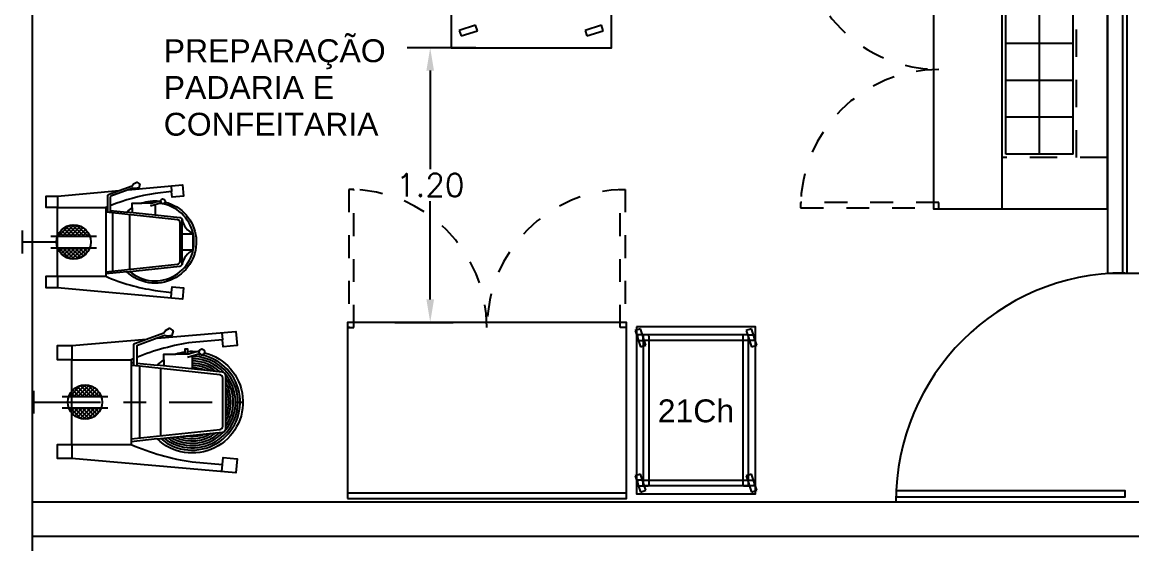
# Model space of a CAD drawing. Header units: metres. Extents: x 4708.8 to 4736.9, y 4064.2 to 4079.8.
# Drawn here: x 4710.916 to 4715.766, y 4071.374 to 4073.653 of the extents above; entities that cross this region are included whole.
import ezdxf
from ezdxf.enums import TextEntityAlignment as Align

# ---------------------------------------------------------------- set-up
doc = ezdxf.new("R2010")
doc.units = ezdxf.units.M
for name, pattern in [('CENTER', [2, 1.25, -0.25, 0.25, -0.25]), ('DIS', [0.09, 0.06, -0.03]), ('DX2', [0.18, 0.12, -0.06]), ('HIDDEN', [0.375, 0.25, -0.125])]:
    doc.linetypes.add(name, pattern=pattern)
doc.layers.get('Defpoints').update_dxf_attribs({"color": 255})
for name, color, linetype in [('ELEC', 10, 'Continuous'), ('MUEBLESSE', 253, 'Continuous'), ('MUROS_E', 241, 'Continuous'), ('TXT', 6, 'Continuous')]:
    doc.layers.add(name, color=color, linetype=linetype)
doc.styles.add('NOTAS', font='simplex.shx', dxfattribs={"height": 0.1})
doc.styles.get("Standard").update_dxf_attribs({"font": 'arial.ttf'})
doc.dimstyles.new('DAVID', dxfattribs={"dimtxt": 0.1, "dimasz": 0.1, "dimexe": 0.1, "dimexo": 0.05, "dimgap": 0.02, "dimtad": 0, "dimtih": 1, "dimtoh": 1, "dimzin": 0, "dimdsep": 46, "dimtxsty": 'NOTAS', "dimcen": -0.005, "dimclrd": 256, "dimclre": 256, "dimclrt": 7, "dimadec": 0, "dimazin": 0, "dimtfac": 1, "dimtofl": 0, "dimtmove": 1, "dimatfit": 3, "dimfxl": 1, "dimtolj": 1, "dimtzin": 0, "dimarcsym": 0})

# ---------------------------------------------------------------- blocks, each defined once
blk = doc.blocks.new('*X36')
at = {"color": 0}
for p, q in [((18.9794, 4.9915), (18.9732, 4.9977)), ((18.9746, 4.9915), (19.022, 5.039)), ((18.9971, 4.9915), (18.9796, 5.009)), ((19.0147, 4.9915), (18.9876, 5.0187)), ((18.9923, 4.9915), (19.0423, 5.0415)), ((19.0324, 4.9915), (18.997, 5.0269)), ((19.0501, 4.9915), (19.008, 5.0336)), ((19.0099, 4.9915), (19.0581, 5.0397)), ((19.0678, 4.9915), (19.0207, 5.0386)), ((19.0276, 4.9915), (19.0714, 5.0353)), ((19.0854, 4.9915), (19.0357, 5.0413)), ((19.0453, 4.9915), (19.0829, 5.0291)), ((19.1031, 4.9915), (19.0542, 5.0405)), ((19.063, 4.9915), (19.0927, 5.0213)), ((19.0806, 4.9915), (19.1011, 5.012)), ((19.1032, 5.0091), (19.084, 5.0283)), ((19.0983, 4.9915), (19.108, 5.0012)), ((18.9727, 4.9366), (18.9776, 4.9415)), ((19.0244, 4.8935), (18.9763, 4.9415)), ((18.9789, 4.9252), (18.9953, 4.9415)), ((18.9867, 4.9153), (19.013, 4.9415)), ((19.044, 4.8916), (18.994, 4.9415)), ((18.996, 4.9069), (19.0306, 4.9415)), ((19.0068, 4.9), (19.0483, 4.9415)), ((19.0595, 4.8937), (19.0117, 4.9415)), ((19.0193, 4.8949), (19.066, 4.9415)), ((19.0726, 4.8983), (19.0294, 4.9415)), ((19.034, 4.8919), (19.0837, 4.9415)), ((19.0839, 4.9047), (19.0471, 4.9415)), ((19.0521, 4.8923), (19.1014, 4.9415)), ((19.0936, 4.9126), (19.0647, 4.9415)), ((19.0792, 4.9017), (19.1063, 4.9288)), ((19.1019, 4.9221), (19.0824, 4.9415)), ((19.1086, 4.933), (19.1001, 4.9415))]:
    blk.add_line(p, q, dxfattribs=at)
blk = doc.blocks.new('CONT_D')
at = {"layer": 'ELEC'}
for p, q in [((0, 0.05), (0, -0.05)), ((0, 0), (0.15, 0)), ((0.125, 0.025), (0.325, 0.025)), ((0.125, -0.025), (0.325, -0.025))]:
    blk.add_line(p, q, dxfattribs=at)
blk.add_circle((0.225, 0), 0.075, dxfattribs=at)
blk.add_blockref('*X36', (-18.8165, -4.9665), dxfattribs=at)
blk = doc.blocks.new('Bm-30-As')
at = {"layer": 'MUEBLESSE'}
for p, q in [((0.5609, 0.2454), (0.563, 0.2208)), ((0.065, 0.2), (0.065, 0.15)), ((0.065, 0.15), (0.275, 0.15)), ((0.391, 0.1497), (0.391, 0.1279)), ((0.4805, 0.17), (0.4318, 0.17)), ((0.5104, 0.1789), (0.4677, 0.1662)), ((0.5184, 0.1709), (0.4706, 0.1566)), ((0.491, 0.1627), (0.491, 0.1174)), ((0.275, 0.14), (0.275, -0.14)), ((0.305, 0.1268), (0.305, -0.1268)), ((0.3803, -0.1189), (0.3803, 0.1189)), ((0.61, 0.035), (0.6574, 0.035)), ((0.6574, -0.035), (0.6574, 0.035)), ((0.61, -0.035), (0.6574, -0.035)), ((0.065, -0.15), (0.275, -0.15)), ((0.065, -0.15), (0.065, -0.2)), ((0.5609, -0.2454), (0.563, -0.2208))]:
    blk.add_line(p, q, dxfattribs=at)
for points in [[(0.065, 0.15), (0.015, 0.15), (0.015, 0.2), (0.065, 0.2), (0.3346, 0.2247), (0.3905, 0.2451), (0.397, 0.2535), (0.4105, 0.2612), (0.4242, 0.2521), (0.4196, 0.2363), (0.4043, 0.2335), (0.394, 0.2357), (0.3735, 0.2283), (0.6107, 0.25), (0.615, 0.2002), (0.5652, 0.1959), (0.563, 0.2208), (0.491, 0.2116, 0.05875), (0.295, 0.1583), (0.295, 0.1379), (0.3669, 0.1304, -0.042917), (0.391, 0.1497), (0.391, 0.17), (0.4318, 0.17, -0.111236), (0.5104, 0.1789), (0.5155, 0.1805, -1.064418), (0.5346, 0.1746, -1.29808), (0.3669, -0.1304), (0.275, -0.14), (0.275, -0.1439), (0.275, -0.15, 0.065021), (0.491, -0.2116), (0.563, -0.2208), (0.5652, -0.1959), (0.615, -0.2002), (0.6107, -0.25), (0.065, -0.2), (0.015, -0.2), (0.015, -0.15), (0.065, -0.15)], [(0.065, 0.15), (0.015, 0.15), (0.015, 0.2), (0.065, 0.2), (0.3346, 0.2247), (0.3905, 0.2451), (0.397, 0.2535), (0.4105, 0.2612), (0.4242, 0.2521), (0.4196, 0.2363), (0.4043, 0.2335), (0.394, 0.2357), (0.3735, 0.2283), (0.6107, 0.25), (0.615, 0.2002), (0.5652, 0.1959), (0.563, 0.2208), (0.491, 0.2116, 0.05875), (0.295, 0.1583), (0.295, 0.1379), (0.3669, 0.1304, -0.042917), (0.391, 0.1497), (0.391, 0.17), (0.4318, 0.17, -0.111236), (0.5104, 0.1789), (0.5155, 0.1805, -1.064418), (0.5346, 0.1746, -1.29808), (0.3669, -0.1304), (0.275, -0.14), (0.275, -0.1439), (0.275, -0.15, 0.065021), (0.491, -0.2116), (0.563, -0.2208), (0.5652, -0.1959), (0.615, -0.2002), (0.6107, -0.25), (0.065, -0.2), (0.015, -0.2), (0.015, -0.15), (0.065, -0.15)], [(0.285, 0.1542, 0.003132), (0.275, 0.15), (0.275, 0.14), (0.285, 0.139)]]:
    blk.add_lwpolyline(points, format="xyb", close=True, dxfattribs=at)
for points in [[(0.285, 0.1542), (0.285, 0.2041, -0.314992), (0.2873, 0.2074), (0.3346, 0.2247)], [(0.3735, 0.2283), (0.2973, 0.2004, 0.314992), (0.295, 0.1972), (0.295, 0.1583)], [(0.275, -0.1299), (0.5888, -0.0972, 0.384042), (0.6, -0.0847), (0.6, 0.0847, 0.384042), (0.5888, 0.0972), (0.305, 0.1268)], [(0.3669, -0.1304), (0.5988, -0.1062, 0.384042), (0.61, -0.0937), (0.61, 0.0937, 0.384042), (0.5988, 0.1062), (0.3669, 0.1304)]]:
    blk.add_lwpolyline(points, format="xyb", dxfattribs=at)
for points in [[(0.305, 0.1268), (0.275, 0.1299)], [(0.285, 0.1289), (0.285, 0.139)], [(0.295, 0.1379), (0.295, 0.1279)]]:
    blk.add_lwpolyline(points, dxfattribs=at)
for centre, radius, start, end in [((0.491, 0), 0.17, 229.3609, 83.128), ((0.5252, 0.1781), 0.01, 166.6289, 339.4797), ((0.6991, 0.1171), 0.0921, 191.2167, 243.0513), ((0.6991, -0.1171), 0.0921, 116.9487, 168.7833)]:
    blk.add_arc(centre, radius, start, end, dxfattribs=at)
blk.add_blockref('CONT_D', (-0.09, 0), dxfattribs=at)
for tag, flags, p in [('ELECTRICIDAD', 9, (0.2689, 0)), ('PARTIDA', 1, (0.343, 0)), ('MODELO', 9, (0.4171, 0)), ('MARCA', 9, (0.4912, 0)), ('KW', 9, (0.1948, 0))]:
    blk.add_attdef(tag, text='', height=0.05, rotation=270, dxfattribs=dict(at, flags=flags)).set_placement(p, align=Align.MIDDLE)
blk = doc.blocks.new('PTA-100')
at = {"layer": 'MUROS_E'}
blk.add_lwpolyline([(-0.05, -1.0737), (-0.05, -0.075), (-0.02, -0.075), (-0.02, -1.0748)], dxfattribs=at)
blk.add_arc((0, -0.075), 1, 180, 270, dxfattribs=at)
blk = doc.blocks.new('TWT-48')
at = {"layer": 'MUEBLESSE'}
blk.add_line((0.5946, 0.5996), (-0.6246, 0.5996), dxfattribs=at)
blk.add_line((0.5946, 0.5996), (-0.6246, 0.5996), dxfattribs=at)
blk.add_lwpolyline([(0.5946, 0.6246), (-0.6246, 0.6246), (-0.6246, -0.1454), (0.5946, -0.1454)], close=True, dxfattribs=at)
blk.add_lwpolyline([(0.5946, 0.6246), (-0.6246, 0.6246), (-0.6246, -0.1454), (0.5946, -0.1454)], close=True, dxfattribs=at)
at = {"layer": 'MUEBLESSE', "linetype": 'DIS'}
for points in [[(-0.5968, -0.1223), (-0.5968, -0.7267), (-0.6194, -0.7267), (-0.6194, -0.1223)], [(-0.5968, -0.1223), (-0.5968, -0.7267), (-0.6194, -0.7267), (-0.6194, -0.1223)], [(0.5668, -0.1223), (0.5668, -0.7267), (0.5894, -0.7267), (0.5894, -0.1223)], [(0.5668, -0.1223), (0.5668, -0.7267), (0.5894, -0.7267), (0.5894, -0.1223)]]:
    blk.add_lwpolyline(points, close=True, dxfattribs=at)
for centre, start, end in [((-0.6194, -0.1223), 270, 360), ((-0.6194, -0.1223), 270, 360), ((0.5894, -0.1223), 180, 270), ((0.5894, -0.1223), 180, 270)]:
    blk.add_arc(centre, 0.6044, start, end, dxfattribs=at)
blk = doc.blocks.new('TSSU4812')
at = {"layer": 'MUEBLESSE', "linetype": 'DX2'}
for p, q in [((2.215, 0), (2.215, -0.46)), ((2.215, 0), (2.215, -0.46)), ((2.215, -0.135), (1.22, -0.135)), ((2.215, -0.135), (1.22, -0.135))]:
    blk.add_line(p, q, dxfattribs=at)
at = {"layer": 'MUEBLESSE'}
for p, q in [((2.2, -0.15), (1.235, -0.15)), ((1.235, -0.15), (1.235, -0.445)), ((2.2, -0.15), (1.235, -0.15)), ((1.235, -0.15), (1.235, -0.445)), ((1.3958, -0.15), (1.3958, -0.445)), ((1.3958, -0.15), (1.3958, -0.445)), ((1.5567, -0.15), (1.5567, -0.445)), ((1.5567, -0.15), (1.5567, -0.445)), ((1.7175, -0.15), (1.7175, -0.445)), ((1.7175, -0.15), (1.7175, -0.445)), ((1.8783, -0.15), (1.8783, -0.445)), ((1.8783, -0.15), (1.8783, -0.445)), ((2.0392, -0.15), (2.0392, -0.445)), ((2.0392, -0.15), (2.0392, -0.445)), ((2.2, -0.15), (2.2, -0.445)), ((2.2, -0.15), (2.2, -0.445)), ((2.2, -0.2975), (1.235, -0.2975)), ((2.2, -0.2975), (1.235, -0.2975)), ((2.44, -0.46), (1.22, -0.46)), ((2.44, -0.46), (1.22, -0.46)), ((2.2, -0.445), (1.235, -0.445)), ((2.2, -0.445), (1.235, -0.445))]:
    blk.add_line(p, q, dxfattribs=at)
blk.add_lwpolyline([(2.44, 0), (1.22, 0), (1.22, -0.76), (2.44, -0.76)], close=True, dxfattribs=at)
blk.add_lwpolyline([(2.44, 0), (1.22, 0), (1.22, -0.76), (2.44, -0.76)], close=True, dxfattribs=at)
at = {"layer": 'MUEBLESSE', "linetype": 'DIS'}
for points in [[(1.2479, -0.7368), (1.2479, -1.3416), (1.2252, -1.3416), (1.2252, -0.7368)], [(1.2479, -0.7368), (1.2479, -1.3416), (1.2252, -1.3416), (1.2252, -0.7368)], [(2.4121, -0.7368), (2.4121, -1.3416), (2.4348, -1.3416), (2.4348, -0.7368)], [(2.4121, -0.7368), (2.4121, -1.3416), (2.4348, -1.3416), (2.4348, -0.7368)]]:
    blk.add_lwpolyline(points, close=True, dxfattribs=at)
for centre, start, end in [((1.2252, -0.7368), 270, 360), ((1.2252, -0.7368), 270, 360), ((2.4348, -0.7368), 180, 270), ((2.4348, -0.7368), 180, 270)]:
    blk.add_arc(centre, 0.6048, start, end, dxfattribs=at)
blk = doc.blocks.new('K-402')
at = {"layer": 'MUEBLESSE'}
for p, q in [((0.23, 0.33), (-0.23, 0.33)), ((0.23, 0.305), (-0.23, 0.305)), ((-0.23, -0.305), (0.23, -0.305)), ((0.23, -0.33), (-0.23, -0.33))]:
    blk.add_line(p, q, dxfattribs=at)
at = {"layer": 'MUEBLESSE', "linetype": 'HIDDEN', "ltscale": 0.06}
for points in [[(-0.266, 0.3493), (-0.2428, 0.278), (-0.219, 0.2857), (-0.2422, 0.357)], [(0.219, 0.3493), (0.2422, 0.278), (0.266, 0.2857), (0.2428, 0.357)], [(-0.266, -0.2857), (-0.2428, -0.357), (-0.219, -0.3493), (-0.2422, -0.278)], [(0.219, -0.2857), (0.2422, -0.357), (0.266, -0.3493), (0.2428, -0.278)]]:
    blk.add_lwpolyline(points, close=True, dxfattribs=at)
at = {"layer": 'MUEBLESSE'}
for points in [[(-0.26, 0.365), (-0.26, -0.365), (0.26, -0.365), (0.26, 0.365)], [(-0.26, 0.365), (-0.26, -0.365), (0.26, -0.365), (0.26, 0.365)], [(-0.23, 0.305), (-0.23, 0.33), (-0.255, 0.33), (-0.255, 0.305)], [(0.23, 0.305), (0.23, 0.33), (0.255, 0.33), (0.255, 0.305)], [(-0.255, -0.305), (-0.255, -0.33), (-0.23, -0.33), (-0.23, -0.305)], [(0.255, -0.305), (0.255, -0.33), (0.23, -0.33), (0.23, -0.305)]]:
    blk.add_lwpolyline(points, close=True, dxfattribs=at)
for points in [[(-0.23, -0.33), (-0.211, -0.33, 0.414214), (-0.205, -0.324), (-0.205, 0.324, 0.414214), (-0.211, 0.33), (-0.23, 0.33)], [(-0.23, -0.33), (-0.211, -0.33, 0.414214), (-0.205, -0.324), (-0.205, 0.324, 0.414214), (-0.211, 0.33), (-0.23, 0.33)], [(0.23, 0.33), (0.211, 0.33, 0.414214), (0.205, 0.324), (0.205, -0.324, 0.414214), (0.211, -0.33), (0.23, -0.33)], [(0.23, 0.33), (0.211, 0.33, 0.414214), (0.205, 0.324), (0.205, -0.324, 0.414214), (0.211, -0.33), (0.23, -0.33)]]:
    blk.add_lwpolyline(points, format="xyb", close=True, dxfattribs=at)
blk.add_text('21Ch', height=0.1, dxfattribs=at).set_placement((0, 0), align=Align.MIDDLE)
for tag, flags, p in [('MODELO', 9, (0, 0.0371)), ('PARTIDA', 1, (0, -0.0371))]:
    blk.add_attdef(tag, text='', height=0.05, dxfattribs=dict(at, flags=flags)).set_placement(p, align=Align.MIDDLE)
blk = doc.blocks.new('*D86')
at = {"layer": 'Defpoints', "color": 0, "ltscale": 0.5, "transparency": 16777216}
for p in [(4712.9487, 4073.5417), (4712.4954, 4072.3415), (4712.6996, 4072.3415)]:
    blk.add_point(p, dxfattribs=at)
at = {"layer": 'MUEBLESSE', "lineweight": -2, "ltscale": 0.5, "transparency": 16777216}
for p, q in [((4712.8987, 4073.5417), (4712.5996, 4073.5417)), ((4712.6996, 4073.4417), (4712.6996, 4073.0116)), ((4712.6996, 4072.4415), (4712.6996, 4072.8716)), ((4712.5454, 4072.3415), (4712.7996, 4072.3415))]:
    blk.add_line(p, q, dxfattribs=at)
at = {"layer": 'MUEBLESSE', "ltscale": 0.5, "transparency": 16777216}
for points in [[(4712.683, 4073.4417), (4712.7163, 4073.4417), (4712.6996, 4073.5417)], [(4712.683, 4072.4415), (4712.7163, 4072.4415), (4712.6996, 4072.3415)]]:
    blk.add_solid(points, dxfattribs=at)
at = {"layer": 'MUEBLESSE', "color": 7, "ltscale": 0.5, "transparency": 16777216, "insert": (4712.6996, 4072.9416), "char_height": 0.1, "attachment_point": 5, "style": 'NOTAS'}
blk.add_mtext('\\A1;1.20', dxfattribs=at)
blk = doc.blocks.new('Mc-40-As')
at = {"layer": 'MUEBLESSE'}
for p, q in [((0.7326, 0.3034), (0.7353, 0.2726)), ((0.0767, 0.247), (0.0767, 0.1852)), ((0.5898, 0.2099), (0.5297, 0.2099)), ((0.5727, 0.2202), (0.5727, 0.2099)), ((0.5827, 0.2214), (0.5827, 0.2099)), ((0.6268, 0.221), (0.5827, 0.2078)), ((0.6365, 0.211), (0.5827, 0.1949)), ((0.6027, 0.2009), (0.6027, 0.145)), ((0.0767, 0.1852), (0.336, 0.1852)), ((0.336, 0.1729), (0.336, -0.1729)), ((0.3731, 0.1566), (0.3731, -0.1566)), ((0.466, -0.1469), (0.466, 0.1469)), ((0.4793, 0.1848), (0.4793, 0.1579)), ((0.0767, -0.1852), (0.336, -0.1852)), ((0.0767, -0.1852), (0.0767, -0.247)), ((0.7326, -0.3034), (0.7353, -0.2726))]:
    blk.add_line(p, q, dxfattribs=at)
at = {"layer": 'MUEBLESSE', "linetype": 'CENTER', "ltscale": 0.15}
blk.add_line((0.015, 0), (0.825, 0), dxfattribs=at)
at = {"layer": 'MUEBLESSE'}
for points in [[(0.0767, 0.1852), (0.015, 0.1852), (0.015, 0.247), (0.0767, 0.247), (0.403, 0.275), (0.4787, 0.3027), (0.4866, 0.313), (0.5034, 0.3226), (0.5203, 0.3113), (0.5146, 0.2918), (0.4957, 0.2883), (0.4829, 0.2911), (0.45, 0.2791), (0.7941, 0.3087), (0.7994, 0.2472), (0.7379, 0.2419), (0.7353, 0.2726), (0.6027, 0.2612, 0.05875), (0.3607, 0.1955), (0.3607, 0.1703), (0.4495, 0.161, -0.042917), (0.4793, 0.1848), (0.4793, 0.2099), (0.5297, 0.2099, -0.049917), (0.5727, 0.2202), (0.5727, 0.2323), (0.5827, 0.2323), (0.5827, 0.2214, -0.049624), (0.6268, 0.221), (0.633, 0.2228, -1.064418), (0.6566, 0.2156, -1.29808), (0.4495, -0.161), (0.336, -0.1729), (0.336, -0.1777), (0.336, -0.1852, 0.065021), (0.6027, -0.2612), (0.7353, -0.2726), (0.7379, -0.2419), (0.7994, -0.2472), (0.7941, -0.3087), (0.0767, -0.247), (0.015, -0.247), (0.015, -0.1852), (0.0767, -0.1852)], [(0.0767, 0.1852), (0.015, 0.1852), (0.015, 0.247), (0.0767, 0.247), (0.403, 0.275), (0.4787, 0.3027), (0.4866, 0.313), (0.5034, 0.3226), (0.5203, 0.3113), (0.5146, 0.2918), (0.4957, 0.2883), (0.4829, 0.2911), (0.45, 0.2791), (0.7941, 0.3087), (0.7994, 0.2472), (0.7379, 0.2419), (0.7353, 0.2726), (0.6027, 0.2612, 0.05875), (0.3607, 0.1955), (0.3607, 0.1703), (0.4495, 0.161, -0.042917), (0.4793, 0.1848), (0.4793, 0.2099), (0.5297, 0.2099, -0.049917), (0.5727, 0.2202), (0.5727, 0.2323), (0.5827, 0.2323), (0.5827, 0.2214, -0.049624), (0.6268, 0.221), (0.633, 0.2228, -1.064418), (0.6566, 0.2156, -1.29808), (0.4495, -0.161), (0.336, -0.1729), (0.336, -0.1777), (0.336, -0.1852, 0.065021), (0.6027, -0.2612), (0.7353, -0.2726), (0.7379, -0.2419), (0.7994, -0.2472), (0.7941, -0.3087), (0.0767, -0.247), (0.015, -0.247), (0.015, -0.1852), (0.0767, -0.1852)], [(0.3484, 0.1905, 0.003132), (0.336, 0.1852), (0.336, 0.1729), (0.3484, 0.1716)]]:
    blk.add_lwpolyline(points, format="xyb", close=True, dxfattribs=at)
for points in [[(0.3484, 0.1905), (0.3484, 0.2521, -0.314992), (0.3512, 0.2561), (0.403, 0.275)], [(0.45, 0.2791), (0.3636, 0.2475, 0.314992), (0.3607, 0.2434), (0.3607, 0.1955)], [(0.336, -0.1605), (0.7235, -0.12, 0.384042), (0.7373, -0.1046), (0.7373, 0.1046, 0.384042), (0.7235, 0.12), (0.3731, 0.1566)], [(0.4495, -0.161), (0.7358, -0.1311, 0.384042), (0.7497, -0.1157), (0.7497, 0.1157, 0.384042), (0.7358, 0.1311), (0.4495, 0.161)]]:
    blk.add_lwpolyline(points, format="xyb", dxfattribs=at)
for points in [[(0.3731, 0.1566), (0.336, 0.1605)], [(0.3484, 0.1592), (0.3484, 0.1716)], [(0.3607, 0.1703), (0.3607, 0.1579)]]:
    blk.add_lwpolyline(points, dxfattribs=at)
for centre, radius, start, end in [((0.6027, 0), 0.2099, 229.3609, 83.128), ((0.6027, 0), 0.1999, 232.1355, 90), ((0.645, 0.22), 0.0123, 166.6289, 339.4797), ((0.6027, 0), 0.1899, 235.3755, 90), ((0.6027, 0), 0.1799, 47.3193, 90), ((0.6027, 0), 0.1699, 52.1154, 90), ((0.6027, 0), 0.1599, 58.4398, 90), ((0.6027, 0), 0.1499, 68.1952, 90), ((0.6027, 0), 0.1799, 324.7584, 35.2416), ((0.6027, 0), 0.1699, 329.8593, 30.1407), ((0.6027, 0), 0.1599, 336.7622, 23.2378), ((0.6027, 0), 0.1499, 348.571, 11.429), ((0.6027, 0), 0.1799, 239.2483, 312.6807), ((0.6027, 0), 0.1699, 244.0443, 307.8846), ((0.6027, 0), 0.1599, 250.3688, 301.5602), ((0.6027, 0), 0.1499, 260.1242, 291.8048)]:
    blk.add_arc(centre, radius, start, end, dxfattribs=at)
blk.add_blockref('CONT_D', (-0.09, 0), dxfattribs=at)
for tag, flags, p in [('ELECTRICIDAD', 9, (0.3459, 0)), ('PARTIDA', 1, (0.42, 0)), ('MODELO', 9, (0.4941, 0)), ('MARCA', 9, (0.5682, 0)), ('KW', 9, (0.2718, 0))]:
    blk.add_attdef(tag, text='', height=0.05, rotation=270, dxfattribs=dict(at, flags=flags)).set_placement(p, align=Align.MIDDLE)

msp = doc.modelspace()

# ---------------------------------------------------------------- linework, layer by layer
at = {"ltscale": 0.5}
for p, q in [((4710.9602, 4079.6769), (4710.9602, 4066.6072)), ((4715.6602, 4074.2066), (4715.6602, 4072.5572)), ((4715.7252, 4074.0572), (4715.7252, 4072.5572)), ((4715.7452, 4074.0572), (4715.7452, 4072.5572)), ((4715.6602, 4072.5572), (4715.8102, 4072.5572)), ((4710.9602, 4071.5572), (4715.8102, 4071.5572)), ((4710.9602, 4071.4072), (4715.8102, 4071.4072))]:
    msp.add_line(p, q, dxfattribs=at)
at = {"layer": 'MUEBLESSE', "color": 7}
msp.add_lwpolyline([(4712.7914, 4075.6417), (4712.7914, 4073.5417), (4713.4914, 4073.5417), (4713.4914, 4075.6417)], close=True, dxfattribs=at)
at = {"layer": 'MUEBLESSE', "linetype": 'HIDDEN', "ltscale": 0.06}
for points in [[(4712.8346, 4073.5932), (4712.9059, 4073.6164), (4712.8982, 4073.6402), (4712.8268, 4073.617)], [(4713.3846, 4073.5932), (4713.4559, 4073.6164), (4713.4482, 4073.6402), (4713.3768, 4073.617)]]:
    msp.add_lwpolyline(points, close=True, dxfattribs=at)

# ---------------------------------------------------------------- block references
at = {"ltscale": 0.5, "rotation": 270}
msp.add_blockref('PTA-100', (4715.8102, 4071.5572), dxfattribs=at)
at = {"layer": 'MUEBLESSE', "ltscale": 0.5}
for name, p, rotation in [('TSSU4812', (4715.6602, 4075.2772), 269.9999999999418), ('TWT-48', (4712.9327, 4072.1961), 180)]:
    msp.add_blockref(name, p, dxfattribs=dict(at, rotation=rotation))
for name, p in [('Bm-30-As', (4711.0061, 4072.6929)), ('K-402', (4713.8612, 4071.9567)), ('Mc-40-As', (4711.0561, 4071.9929))]:
    msp.add_blockref(name, p, dxfattribs=at)

# ---------------------------------------------------------------- texts
at = {"layer": 'TXT', "ltscale": 0.5}
for s, p in [('PREPARAÇÃO', (4711.5347, 4073.4787)), ('PADARIA E', (4711.5347, 4073.3181)), ('CONFEITARIA', (4711.5347, 4073.1574))]:
    msp.add_text(s, height=0.1, dxfattribs=at).set_placement(p)

# ---------------------------------------------------------------- dimensions: what is measured, and where the dimension line sits
at = {"layer": 'MUEBLESSE', "ltscale": 0.5}
dim = msp.add_linear_dim(base=(4712.6996, 4072.3415), p1=(4712.9487, 4073.5417), p2=(4712.4954, 4072.3415), angle=90, dimstyle='DAVID', dxfattribs=at)
dim.commit()
dim.dimension.update_dxf_attribs({"geometry": '*D86', "text_midpoint": (4712.6996, 4072.9416)})

doc.saveas('drawing.dxf')
